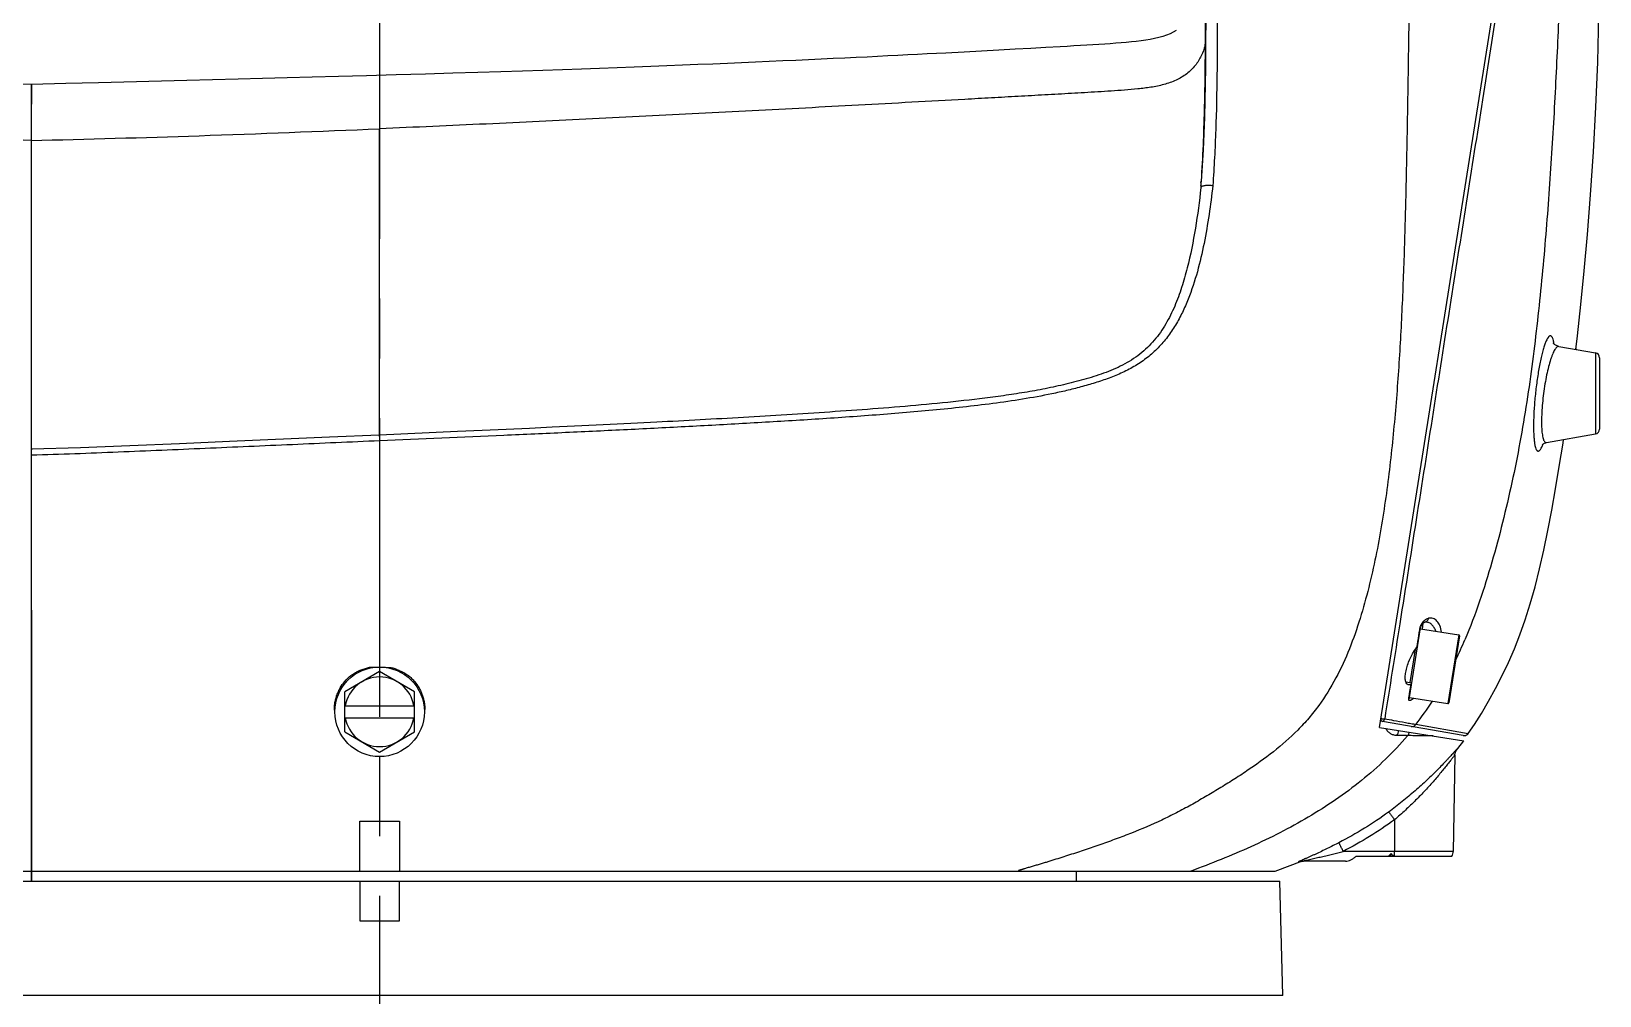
# Model space of a CAD drawing. Header units: millimetres. Extents: x 4086 to 8300, y 123 to 1549.
# Drawn here: x 6734.46 to 6773.86, y 695.88 to 720.1 of the extents above; entities that cross this region are included whole.
import ezdxf

# ---------------------------------------------------------------- set-up
doc = ezdxf.new("R2010")
doc.units = ezdxf.units.MM
doc.linetypes.add('CENTER', pattern=[0.6, 0.375, -0.075, 0.075, -0.075])
doc.layers.add('中心线', color=7, linetype='Continuous')
doc.layers.add('外形图', color=7, linetype='Continuous')

msp = doc.modelspace()

# ---------------------------------------------------------------- linework, layer by layer
at = {"layer": '中心线', "linetype": 'CENTER', "ltscale": 20}
msp.add_line((6743.2055, 854.3892), (6743.2055, 639.919), dxfattribs=at)
at = {"layer": '外形图'}
for p, q in [((6768.3305, 702.6203), (6771.6962, 723.8703)), ((6757.8885, 719.5827), (6757.4319, 719.5585)), ((6758.3313, 719.6064), (6757.8885, 719.5827)), ((6758.7606, 719.6297), (6758.3313, 719.6064)), ((6759.1746, 719.6525), (6758.7606, 719.6297)), ((6759.5709, 719.6744), (6759.1746, 719.6525)), ((6759.9483, 719.6956), (6759.5709, 719.6744)), ((6760.3075, 719.7161), (6759.9483, 719.6956)), ((6734.4555, 718.7676), (6734.4555, 718.2732)), ((6734.4555, 709.6072), (6734.4555, 718.7668)), ((6739.6508, 718.901), (6738.3659, 718.868)), ((6743.2055, 709.9629), (6743.2055, 717.6567)), ((6763.8451, 716.3433), (6763.8421, 716.2988)), ((6772.831, 712.1894), (6773.7523, 712.0269)), ((6773.7523, 712.0269), (6773.7523, 709.9905)), ((6773.8556, 711.9038), (6773.8556, 710.1136)), ((6743.2055, 709.8179), (6743.2055, 704.1378)), ((6772.5225, 709.7736), (6772.5227, 709.7737)), ((6772.5227, 709.7737), (6773.7523, 709.9905)), ((6734.4555, 709.6072), (6734.4555, 709.5928)), ((6734.4555, 698.7628), (6734.4555, 709.6062)), ((6734.4555, 705.5641), (6734.4555, 698.7628)), ((6769.0823, 703.3713), (6769.3597, 705.1226)), ((6769.356, 705.0997), (6770.319, 704.9472)), ((6769.3597, 705.1226), (6769.3603, 705.1261)), ((6769.3603, 705.1261), (6769.3613, 705.1304)), ((6769.4046, 705.092), (6769.4284, 705.2423)), ((6770.319, 704.9472), (6770.0453, 703.2187)), ((6769.2221, 704.5738), (6769.0916, 703.7495)), ((6770.3398, 704.9186), (6770.0739, 703.2395)), ((6743.2055, 704.0232), (6742.3305, 703.518)), ((6744.0805, 703.518), (6743.2055, 704.0232)), ((6768.9879, 703.7659), (6769.0916, 703.7495)), ((6742.3305, 702.5076), (6742.3305, 703.518)), ((6744.0805, 702.5076), (6744.0805, 703.518)), ((6769.0823, 703.3713), (6770.0453, 703.2187)), ((6742.3305, 703.1628), (6744.0805, 703.1628)), ((6742.3305, 702.8628), (6744.0805, 702.8628)), ((6768.3305, 702.6203), (6770.4467, 702.2851)), ((6770.4323, 702.4159), (6768.4045, 702.7734)), ((6769.2413, 702.6982), (6770.5562, 702.467)), ((6742.3305, 702.5076), (6743.2055, 702.0024)), ((6743.2055, 702.0024), (6744.0805, 702.5076)), ((6743.2055, 701.8878), (6743.2055, 700.2628)), ((6770.2214, 701.9221), (6770.1793, 699.5084)), ((6770.2214, 701.9221), (6770.2214, 701.9223)), ((6742.7055, 700.2628), (6743.7055, 700.2628)), ((6742.7055, 699.0128), (6742.7055, 700.2628)), ((6743.7055, 700.2628), (6743.7055, 699.0128)), ((6768.7054, 700.3018), (6768.7053, 699.5084)), ((6770.1793, 699.5084), (6767.4189, 699.5084)), ((6768.633, 699.4366), (6768.5843, 699.3878)), ((6766.2942, 699.2445), (6766.3291, 699.2448)), ((6767.4759, 699.2628), (6766.3882, 699.2628)), ((6767.7365, 699.3878), (6770.1458, 699.3878)), ((6720.5841, 698.7628), (6765.827, 698.7628)), ((6720.7052, 699.0128), (6734.4555, 699.0128)), ((6734.4555, 699.0128), (6765.7059, 699.0128)), ((6742.7055, 698.7628), (6742.7055, 697.7628)), ((6743.7055, 697.7628), (6743.7055, 698.7628)), ((6760.7055, 699.0128), (6760.7055, 698.7628)), ((6765.9024, 695.8845), (6765.827, 698.7628)), ((6742.7055, 697.7628), (6743.7055, 697.7628)), ((6765.9024, 695.8845), (6720.5087, 695.8845))]:
    msp.add_line(p, q, dxfattribs=at)
for points in [[(6773.2583, 712.114), (6773.2996, 712.4592), (6773.3859, 713.2454), (6773.47, 714.0876), (6773.5519, 714.9997), (6773.6311, 715.9992), (6773.704, 717.0765), (6773.7655, 718.2002), (6773.8114, 719.3286), (6773.843, 720.5309), (6773.859, 721.8927), (6773.858, 723.4282), (6773.8563, 723.6947)], [(6734.4555, 718.7668), (6733.6684, 718.7889), (6732.345, 718.8335), (6731.1589, 718.8822), (6730.1818, 718.9298), (6729.308, 718.9794), (6728.4606, 719.0354), (6727.7374, 719.0911), (6727.1541, 719.1429), (6726.7251, 719.186), (6726.4203, 719.2202), (6726.1626, 719.2519), (6725.8226, 719.2978), (6725.4063, 719.3593), (6724.9564, 719.4309), (6724.3968, 719.5243), (6723.7419, 719.662), (6723.1138, 719.9719)], [(6763.2231, 720.1212), (6763.1468, 720.0807), (6763.065, 720.0429), (6762.9772, 720.0079), (6762.8835, 719.976), (6762.7839, 719.9473), (6762.679, 719.9218), (6762.5694, 719.8996), (6762.4557, 719.8803), (6762.3382, 719.8637), (6762.2172, 719.8492), (6762.0929, 719.8364), (6761.9655, 719.8246), (6761.8351, 719.8136), (6761.7016, 719.8032), (6761.5645, 719.7932), (6761.4234, 719.7836), (6761.2779, 719.7742), (6761.1278, 719.7649), (6760.9728, 719.7554), (6760.8132, 719.7458), (6760.649, 719.736), (6760.4804, 719.7261), (6760.3075, 719.7161)], [(6757.4319, 719.5585), (6756.961, 719.5339), (6756.7201, 719.5215), (6756.4754, 719.509), (6756.2269, 719.4964), (6755.9744, 719.4837), (6755.7166, 719.4709), (6755.4518, 719.4579), (6755.1782, 719.4446), (6754.8942, 719.4309), (6754.5998, 719.4169), (6754.296, 719.4026), (6753.9833, 719.388), (6753.6625, 719.3733), (6753.3338, 719.3585), (6752.9973, 719.3435), (6752.6531, 719.3284), (6752.3014, 719.3132), (6751.9421, 719.2979), (6751.5754, 719.2826), (6751.2007, 719.2673), (6750.817, 719.2518), (6750.4237, 719.2363), (6750.0196, 719.2207), (6749.6038, 719.2049), (6749.1752, 719.189), (6748.7327, 719.1729), (6748.275, 719.1566), (6747.8003, 719.1401), (6747.3074, 719.1233), (6746.7941, 719.1063), (6746.2538, 719.0887), (6745.6765, 719.0704), (6745.049, 719.0511), (6744.3558, 719.0302), (6743.6176, 719.0087), (6742.8764, 718.9876), (6742.172, 718.968), (6741.5116, 718.9501), (6740.8812, 718.9332), (6740.2654, 718.917), (6739.6508, 718.901)], [(6738.3659, 718.868), (6736.1448, 718.8113), (6735.3192, 718.79), (6734.4555, 718.7676)], [(6772.831, 712.1893), (6772.812, 712.1936), (6772.7905, 712.2006), (6772.7711, 712.2093), (6772.754, 712.2191), (6772.7394, 712.2294), (6772.7273, 712.2395), (6772.7174, 712.2492), (6772.7096, 712.2581), (6772.7036, 712.2659), (6772.6992, 712.2724), (6772.6963, 712.2774), (6772.6947, 712.2805), (6772.6943, 712.2814)], [(6773.289, 712.1086), (6773.271, 712.1125), (6773.2586, 712.1164)], [(6750.1677, 710.286), (6749.6877, 710.2614), (6749.1722, 710.2355), (6748.6437, 710.2096), (6748.1015, 710.1836), (6747.5449, 710.1574), (6746.9731, 710.131), (6746.3853, 710.1043), (6745.7809, 710.0772), (6745.159, 710.0495), (6743.1998, 709.9628)], [(6739.4299, 709.7992), (6738.1773, 709.7453), (6736.9292, 709.6935), (6735.686, 709.6465), (6734.4555, 709.6072)], [(6743.1947, 709.9626), (6741.947, 709.908), (6739.4299, 709.7992)], [(6770.5562, 702.467), (6770.7108, 702.6937), (6770.8881, 702.9719), (6771.0683, 703.2764), (6771.245, 703.5973), (6771.4129, 703.925), (6771.569, 704.254), (6771.716, 704.5917), (6771.8563, 704.9469), (6771.99, 705.3244), (6772.1171, 705.7266), (6772.2373, 706.1536), (6772.3508, 706.6036), (6772.4578, 707.0748), (6772.5594, 707.5659), (6772.6571, 708.0781), (6772.7523, 708.6132), (6772.846, 709.1732), (6772.9388, 709.7607), (6772.952, 709.8494)], [(6772.4157, 709.7166), (6772.4153, 709.716), (6772.416, 709.7169), (6772.4182, 709.7196), (6772.4222, 709.7239), (6772.4281, 709.7294), (6772.4358, 709.7359), (6772.4454, 709.7429), (6772.457, 709.7501), (6772.4707, 709.7573), (6772.4868, 709.764), (6772.5054, 709.7699), (6772.5228, 709.7737)], [(6769.3613, 705.1304), (6769.3619, 705.1327), (6769.3626, 705.1351), (6769.3633, 705.1374), (6769.3641, 705.1398), (6769.3649, 705.1422), (6769.3657, 705.1446), (6769.3666, 705.147), (6769.3676, 705.1494), (6769.3685, 705.1519), (6769.3695, 705.1543), (6769.3706, 705.1568), (6769.3717, 705.1593), (6769.3728, 705.1618), (6769.374, 705.1643), (6769.3752, 705.1669), (6769.3765, 705.1695), (6769.3778, 705.1721), (6769.3791, 705.1747), (6769.3805, 705.1773), (6769.3819, 705.1799), (6769.3834, 705.1826), (6769.3849, 705.1852), (6769.3864, 705.1878), (6769.388, 705.1904), (6769.3896, 705.1931), (6769.3912, 705.1957), (6769.3929, 705.1983), (6769.3946, 705.2009), (6769.3963, 705.2035), (6769.3981, 705.206), (6769.3999, 705.2086), (6769.4017, 705.2111), (6769.4036, 705.2136), (6769.4054, 705.2161), (6769.4073, 705.2186), (6769.4093, 705.221), (6769.4112, 705.2234), (6769.4132, 705.2258), (6769.4151, 705.2281), (6769.4171, 705.2304), (6769.4191, 705.2326), (6769.4211, 705.2348), (6769.4231, 705.237), (6769.4252, 705.2391), (6769.4272, 705.2411), (6769.4292, 705.2431), (6769.4312, 705.245), (6769.4333, 705.2469), (6769.4353, 705.2487), (6769.4374, 705.2505), (6769.4394, 705.2522), (6769.4414, 705.2538), (6769.4434, 705.2554), (6769.4453, 705.2568), (6769.4472, 705.2582), (6769.4491, 705.2595), (6769.4509, 705.2607), (6769.4526, 705.2618), (6769.4543, 705.2628), (6769.4559, 705.2637), (6769.4574, 705.2646), (6769.4588, 705.2653), (6769.4602, 705.2659), (6769.4614, 705.2665), (6769.4624, 705.2669), (6769.4634, 705.2673), (6769.4642, 705.2675), (6769.4649, 705.2678), (6769.4654, 705.2679), (6769.4657, 705.268), (6769.4659, 705.268)], [(6769.4659, 705.268), (6769.4795, 705.2692), (6769.4943, 705.2692), (6769.5045, 705.2682)], [(6770.2453, 702.0236), (6770.2988, 702.0899), (6770.4467, 702.2851)], [(6770.4323, 702.4159), (6770.4445, 702.4143), (6770.4569, 702.414), (6770.4692, 702.4149), (6770.4813, 702.417), (6770.4932, 702.4203), (6770.5047, 702.4247), (6770.5157, 702.4303), (6770.5262, 702.4369), (6770.5359, 702.4445), (6770.5448, 702.453), (6770.5528, 702.4624), (6770.5562, 702.467)], [(6770.2213, 701.9221), (6770.2217, 701.933), (6770.2231, 701.9476), (6770.2251, 701.9612), (6770.2276, 701.9735), (6770.2305, 701.9846), (6770.2335, 701.9945), (6770.2366, 702.0032), (6770.2396, 702.0108), (6770.2424, 702.0174), (6770.245, 702.023)], [(6770.245, 702.023), (6770.2474, 702.0277), (6770.2494, 702.0316), (6770.2511, 702.0347), (6770.2525, 702.037), (6770.2534, 702.0386), (6770.254, 702.0395), (6770.2542, 702.0398)], [(6765.7059, 699.0128), (6766.0826, 699.1489), (6766.3291, 699.2448)], [(6766.3291, 699.2448), (6766.343, 699.25), (6766.3624, 699.2555), (6766.3821, 699.2596)], [(6766.3821, 699.2596), (6766.402, 699.262), (6766.4221, 699.2628)]]:
    msp.add_lwpolyline(points, dxfattribs=at)
msp.add_circle((6743.2055, 703.0128), 1.125, dxfattribs=at)
for centre, radius, start, end in [((6746.0612, 717.6062), 17.8347, 355.54731, 355.93741), ((6763.6764, 716.3555), 0.1751, 341.10867, 355.82114), ((6773.7306, 711.9038), 0.125, 0, 80), ((6773.7306, 710.1136), 0.125, 280, 0), ((6770.3151, 704.9225), 0.025, 351, 81), ((6760.1493, 709.1981), 11.2132, 334.22119, 337.03209), ((6742.0563, 703.3935), 0.468, 49.96841, 54.45649), ((6743.2055, 703.0128), 0.875, 9.87089, 170.12911), ((6744.3548, 703.3935), 0.468, 125.54359, 130.03164), ((6769.0837, 703.7001), 0.05, 351, 81), ((6769.0148, 703.3873), 0.0691, 343.55766, 346.61541), ((6762.689, 707.848), 8.3338, 321.83019, 326.75672), ((6770.0492, 703.2434), 0.025, 261, 351), ((6743.2055, 703.0128), 0.875, 189.87089, 350.12911), ((6768.4132, 702.8226), 0.05, 171, 260), ((6769.515, 702.5646), 0.9071, 324.24851, 324.65621), ((6769.9293, 699.5128), 0.25, 330, 359)]:
    msp.add_arc(centre, radius, start, end, dxfattribs=at)
msp.add_ellipse((6768.696, 699.5128), major_axis=(0.251, 0.2499), ratio=0.0293905, start_param=1.852991, end_param=2.1239096, dxfattribs=at)
for points, knots in [([(6769.2292, 744.1549), (6769.2288, 743.6765), (6769.2256, 742.953), (6769.2242, 741.982), (6769.2248, 741.2401), (6769.2255, 740.4927), (6769.2238, 739.4898), (6769.2173, 738.2299), (6769.2123, 736.7113), (6769.2076, 735.1847), (6769.1997, 733.6513), (6769.1891, 732.1123), (6769.1773, 730.568), (6769.1611, 728.4989), (6769.1388, 725.9), (6769.1001, 722.7667), (6769.0625, 720.1437), (6769.029, 718.0365), (6768.9989, 716.4505), (6768.9593, 714.8614), (6768.9021, 713.2701), (6768.8171, 711.6775), (6768.7125, 710.3511), (6768.6019, 709.2913), (6768.5032, 708.4971), (6768.3847, 707.7047), (6768.24, 706.9153), (6768.0623, 706.1313), (6767.8478, 705.3548), (6767.584, 704.5911), (6767.2478, 703.8531), (6766.8902, 703.2762), (6766.5534, 702.85), (6766.1838, 702.4488), (6765.669, 701.9971), (6765.1111, 701.6002), (6764.6513, 701.302), (6764.3018, 701.0852), (6763.9486, 700.874), (6763.5911, 700.6694), (6763.2279, 700.4742), (6762.7345, 700.231), (6762.2278, 700.0152), (6761.7135, 699.8191), (6761.3896, 699.7026), (6761.1294, 699.6123), (6760.9337, 699.546), (6760.7376, 699.481), (6760.5411, 699.4171), (6760.3442, 699.3542), (6760.1799, 699.3027), (6760.0483, 699.262), (6759.9494, 699.2318), (6759.8506, 699.2017), (6759.7516, 699.1719), (6759.6526, 699.1423), (6759.57, 699.1178), (6759.5039, 699.0983), (6759.4543, 699.0837), (6759.413, 699.0715), (6759.3799, 699.0618), (6759.3551, 699.0544), (6759.3345, 699.0482), (6759.318, 699.0432), (6759.3056, 699.0394), (6759.2933, 699.0356), (6759.2831, 699.0322), (6759.275, 699.0295), (6759.2691, 699.0273), (6759.2634, 699.0251), (6759.2595, 699.0231), (6759.2556, 699.0207), (6759.2574, 699.0182), (6759.2599, 699.0177), (6759.2643, 699.0167), (6759.2705, 699.0161), (6759.2783, 699.0155), (6759.2866, 699.0151), (6759.2978, 699.0147), (6759.3121, 699.0143), (6759.3295, 699.014), (6759.3528, 699.0136), (6759.3939, 699.0132), (6759.4291, 699.0129), (6759.4526, 699.0128)], [0, 0, 0, 0, 0.0285545, 0.0431776, 0.0579551, 0.0728346, 0.0877791, 0.1178126, 0.1480309, 0.1784116, 0.2089242, 0.2395467, 0.2702694, 0.3010917, 0.36304, 0.4253849, 0.4881098, 0.5195999, 0.5511619, 0.5827869, 0.6144674, 0.6461951, 0.677963, 0.6938653, 0.709784, 0.7257222, 0.7416818, 0.7576673, 0.7736867, 0.7897412, 0.8058375, 0.8219938, 0.8301024, 0.8382277, 0.8545202, 0.8708666, 0.8790472, 0.8872283, 0.8954137, 0.903607, 0.9118087, 0.9200158, 0.9364355, 0.9446501, 0.9528675, 0.9569771, 0.9610871, 0.9651975, 0.9693083, 0.9734194, 0.9775308, 0.9795866, 0.9816425, 0.9836984, 0.9857545, 0.9878107, 0.9898671, 0.9908955, 0.9919239, 0.9929526, 0.993467, 0.9939815, 0.9944962, 0.9947535, 0.9950108, 0.995268, 0.9955245, 0.995652, 0.995778, 0.9958999, 0.9960076, 0.9960711, 0.9961068, 0.9961603, 0.9962255, 0.9963727, 0.9965313, 0.9966957, 0.9968634, 0.9972047, 0.9975503, 0.9978983, 0.9985975, 1, 1, 1, 1]), ([(6771.7542, 723.6767), (6771.4831, 721.9648), (6770.938, 718.5227), (6770.2541, 714.2004), (6769.6994, 710.6899), (6769.272, 707.9807), (6768.8589, 705.3566), (6768.5865, 703.6328), (6768.4583, 702.8383)], [0, 0, 0, 0, 0.2464632, 0.495559, 0.6222657, 0.7518343, 0.8855626, 1, 1, 1, 1]), ([(6764.2438, 721.8416), (6764.2441, 721.725), (6764.246, 721.4916), (6764.2501, 721.0247), (6764.2525, 720.4406), (6764.2518, 719.7392), (6764.2439, 718.8031), (6764.2243, 717.8667), (6764.1851, 716.9308), (6764.1562, 716.4633), (6764.1383, 716.2299)], [0, 0, 0, 0, 0.0623211, 0.1246892, 0.2495175, 0.3744589, 0.4994932, 0.7497446, 0.8748992, 1, 1, 1, 1]), ([(6763.9435, 721.1688), (6763.9438, 721.168), (6763.9436, 721.166), (6763.9439, 721.1624), (6763.9439, 721.1559), (6763.9442, 721.1467), (6763.9443, 721.1356), (6763.9445, 721.1208), (6763.9447, 721.1023), (6763.945, 721.0801), (6763.9452, 721.058), (6763.9456, 721.0284), (6763.9461, 720.9914), (6763.9464, 720.9471), (6763.9468, 720.8879), (6763.9471, 720.814), (6763.9475, 720.7253), (6763.9477, 720.6366), (6763.9479, 720.5479), (6763.948, 720.4296), (6763.9479, 720.2818), (6763.9477, 720.1044), (6763.9471, 719.9269), (6763.9465, 719.8087), (6763.9462, 719.7495)], [0, 0, 0, 0, 0.0019488, 0.0038998, 0.0078065, 0.0156191, 0.0234317, 0.0312442, 0.0468693, 0.0624944, 0.0781195, 0.0937446, 0.1249948, 0.1562449, 0.1874951, 0.2499955, 0.3124959, 0.3749962, 0.4374966, 0.499997, 0.6249977, 0.7499985, 0.8749992, 1, 1, 1, 1]), ([(6772.8517, 720.9896), (6772.8243, 720.3103), (6772.7641, 718.9508), (6772.6501, 716.911), (6772.5022, 714.8698), (6772.3394, 713.1697), (6772.176, 711.8114), (6772.0323, 710.794), (6771.8616, 709.7797), (6771.6593, 708.7703), (6771.425, 707.7669), (6771.158, 706.7706), (6770.8509, 705.7847), (6770.6082, 705.1396), (6770.4735, 704.8225)], [0, 0, 0, 0, 0.1242311, 0.2486596, 0.3733052, 0.498181, 0.5607045, 0.6232837, 0.685921, 0.7486164, 0.8113676, 0.8741773, 0.937053, 1, 1, 1, 1]), ([(6734.4555, 717.3641), (6733.3352, 717.388), (6731.3318, 717.4708), (6728.6152, 717.7053), (6726.4897, 717.976), (6724.9814, 718.2472), (6723.9976, 718.3978), (6723.3398, 718.5449), (6722.7691, 718.9329), (6722.5626, 719.3881), (6722.488, 719.6447)], [0, 0, 0, 0, 0.2668297, 0.4772544, 0.649094, 0.7768781, 0.8419257, 0.8864005, 0.9363825, 1, 1, 1, 1]), ([(6763.9462, 719.7495), (6763.9208, 719.6603), (6763.8559, 719.4826), (6763.7048, 719.235), (6763.4888, 719.0226), (6763.2162, 718.8639), (6762.9089, 718.7587), (6762.5848, 718.6937), (6762.254, 718.6539), (6761.9211, 718.6261), (6761.5875, 718.6025), (6761.1423, 718.5751), (6760.5856, 718.543), (6759.9174, 718.5054), (6759.2492, 718.4683), (6758.5809, 718.4313), (6757.6899, 718.382), (6756.5762, 718.3208), (6755.2396, 718.2482), (6753.9029, 718.1765), (6752.5661, 718.1059), (6751.2293, 718.0365), (6749.8923, 717.9686), (6748.1095, 717.88), (6745.8807, 717.7737), (6744.0973, 717.6945), (6743.2055, 717.6567)], [0, 0, 0, 0, 0.0131042, 0.0265695, 0.0406367, 0.0554124, 0.070725, 0.0863149, 0.1020143, 0.1177489, 0.1334938, 0.1492435, 0.180747, 0.2122523, 0.2437583, 0.2752644, 0.3067707, 0.3697838, 0.432798, 0.4958133, 0.5588301, 0.6218484, 0.6848684, 0.7478903, 0.8739404, 1, 1, 1, 1]), ([(6763.9462, 719.7497), (6763.9448, 719.4882), (6763.9403, 718.9456), (6763.9245, 718.1102), (6763.8961, 717.236), (6763.8654, 716.6433), (6763.8451, 716.3433)], [0, 0, 0, 0, 0.2301848, 0.4776542, 0.7353991, 1, 1, 1, 1]), ([(6763.9462, 719.7497), (6763.9483, 719.7564), (6763.9554, 719.783), (6763.9588, 719.8106), (6763.9591, 719.8312)], [0, 0, 0, 0, 0.2522341, 1, 1, 1, 1]), ([(6734.4555, 717.3641), (6735.8599, 717.3941), (6738.7771, 717.4788), (6741.6932, 717.5925), (6743.2055, 717.6567)], [0, 0, 0, 0, 0.4813293, 1, 1, 1, 1]), ([(6764.1383, 716.2299), (6764.1112, 715.9865), (6764.0496, 715.5009), (6763.9268, 714.7778), (6763.7618, 714.0654), (6763.5737, 713.4867), (6763.3795, 713.0428), (6763.208, 712.7236), (6763.006, 712.4232), (6762.7702, 712.1482), (6762.5, 711.9056), (6762.1993, 711.6992), (6761.8749, 711.5286), (6761.5338, 711.389), (6761.1825, 711.2721), (6760.825, 711.1698), (6760.4634, 711.0784), (6759.9757, 710.97), (6759.3586, 710.8589), (6758.6115, 710.752), (6757.8592, 710.6623), (6757.1032, 710.5852), (6756.3441, 710.5178), (6755.3276, 710.4379), (6754.052, 710.3516), (6752.5164, 710.2594), (6750.9752, 710.1748), (6749.429, 710.0964), (6747.8783, 710.0233), (6745.8034, 709.9304), (6744.2453, 709.8632), (6743.2055, 709.8179)], [0, 0, 0, 0, 0.0302809, 0.0605006, 0.0906272, 0.1206208, 0.1355662, 0.1504746, 0.1653555, 0.1802319, 0.1951402, 0.2101193, 0.2251948, 0.2403705, 0.2556301, 0.2709516, 0.2863225, 0.3017398, 0.3327031, 0.3638114, 0.3950338, 0.4263528, 0.4577579, 0.4892404, 0.5524079, 0.6158107, 0.6794219, 0.7432242, 0.8072024, 0.8713393, 1, 1, 1, 1]), ([(6763.8398, 716.1755), (6763.8019, 715.8353), (6763.7121, 715.159), (6763.5479, 714.3231), (6763.3635, 713.6722), (6763.1901, 713.1989), (6762.9684, 712.7476), (6762.7293, 712.4024), (6762.4997, 712.1577), (6762.2433, 711.9356), (6761.8781, 711.7072), (6761.3983, 711.5072), (6760.897, 711.3529), (6760.3855, 711.2221), (6759.8666, 711.1116), (6759.3421, 711.0197), (6758.6365, 710.9152), (6757.748, 710.8089), (6756.6761, 710.7049), (6755.599, 710.6176), (6754.156, 710.5153), (6752.3453, 710.4038), (6750.8946, 710.3239), (6750.1677, 710.286)], [0, 0, 0, 0, 0.0607183, 0.1209617, 0.1508733, 0.1806229, 0.2102384, 0.2398222, 0.2546918, 0.2696504, 0.2998782, 0.3305766, 0.3616116, 0.3928323, 0.4241882, 0.4556708, 0.4872596, 0.5506796, 0.6143581, 0.6782501, 0.7423217, 0.8709079, 1, 1, 1, 1]), ([(6763.8421, 716.2988), (6763.8411, 716.2854), (6763.8399, 716.2656), (6763.8383, 716.2398), (6763.8376, 716.2212), (6763.8367, 716.2062), (6763.8364, 716.1948), (6763.8364, 716.1876), (6763.8366, 716.1819), (6763.8373, 716.1782), (6763.838, 716.1756), (6763.8394, 716.1753), (6763.8398, 716.1755)], [0, 0, 0, 0, 0.3219326, 0.4759778, 0.6217038, 0.7695773, 0.8374263, 0.8959392, 0.9419162, 0.9728753, 0.9900616, 1, 1, 1, 1]), ([(6763.8406, 716.1832), (6763.8464, 716.1971), (6763.8709, 716.2131), (6763.9073, 716.2257), (6763.9617, 716.2368), (6764.0398, 716.2406), (6764.1048, 716.2352), (6764.1383, 716.2299)], [0, 0, 0, 0, 0.1453053, 0.2504668, 0.3762932, 0.6745464, 1, 1, 1, 1]), ([(6763.842, 716.2215), (6763.8417, 716.2167), (6763.8418, 716.2039), (6763.8411, 716.1911), (6763.8406, 716.1832)], [0, 0, 0, 0, 0.3818269, 1, 1, 1, 1]), ([(6772.7137, 712.2536), (6772.7093, 712.2824), (6772.7, 712.3328), (6772.6827, 712.3903), (6772.6658, 712.4237), (6772.6534, 712.4407), (6772.6397, 712.4518), (6772.6188, 712.4581), (6772.596, 712.4479), (6772.577, 712.4297), (6772.5533, 712.3994), (6772.5242, 712.346), (6772.4902, 712.265), (6772.4558, 712.1631), (6772.4213, 712.0419), (6772.3876, 711.9033), (6772.355, 711.7494), (6772.3243, 711.5828), (6772.2858, 711.3435), (6772.2622, 711.1593), (6772.2486, 711.0344)], [0, 0, 0, 0, 0.0506207, 0.0888831, 0.1035323, 0.1154463, 0.125152, 0.1336212, 0.1520342, 0.1644191, 0.1795308, 0.2185149, 0.2694363, 0.3318919, 0.4050829, 0.4879973, 0.5794006, 0.6779052, 0.7819715, 1, 1, 1, 1]), ([(6772.831, 712.1894), (6772.8236, 712.1907), (6772.8061, 712.1885), (6772.7816, 712.1727), (6772.7568, 712.1463), (6772.7314, 712.1091), (6772.7054, 712.0613), (6772.679, 712.0033), (6772.6525, 711.9354), (6772.6157, 711.8279), (6772.572, 711.6736), (6772.525, 711.4689), (6772.4832, 711.2443), (6772.4601, 711.0885), (6772.4497, 711.0087)], [0, 0, 0, 0, 0.0177869, 0.0394434, 0.0673791, 0.1025449, 0.1451968, 0.1952618, 0.2524801, 0.3164661, 0.4627342, 0.6293762, 0.8106589, 1, 1, 1, 1]), ([(6772.2486, 711.0344), (6772.2351, 710.9095), (6772.2186, 710.7241), (6772.2046, 710.4811), (6772.1988, 710.3102), (6772.1975, 710.1513), (6772.2007, 710.0071), (6772.2085, 709.8802), (6772.2204, 709.7727), (6772.2364, 709.6863), (6772.2536, 709.6284), (6772.2704, 709.5943), (6772.2827, 709.5769), (6772.2962, 709.5652), (6772.3112, 709.5599), (6772.327, 709.5617), (6772.3425, 709.5701), (6772.3582, 709.5842), (6772.3815, 709.6134), (6772.4102, 709.6652), (6772.4298, 709.7118), (6772.4401, 709.7386)], [0, 0, 0, 0, 0.2174586, 0.3219503, 0.4211404, 0.5133548, 0.5969663, 0.6706476, 0.7333135, 0.7840433, 0.8225821, 0.8374118, 0.849505, 0.8593364, 0.8678054, 0.876243, 0.8859823, 0.8979203, 0.9125195, 0.950349, 1, 1, 1, 1]), ([(6772.4497, 711.0087), (6772.4392, 710.9275), (6772.4214, 710.7676), (6772.404, 710.5348), (6772.3972, 710.32), (6772.4005, 710.1566), (6772.4093, 710.042), (6772.4182, 709.9701), (6772.4296, 709.9086), (6772.4433, 709.8582), (6772.4592, 709.8191), (6772.4772, 709.7911), (6772.4987, 709.7741), (6772.5153, 709.7724), (6772.5225, 709.7736)], [0, 0, 0, 0, 0.1918045, 0.3766274, 0.546738, 0.6950738, 0.7592163, 0.8158885, 0.8646817, 0.9053857, 0.9380713, 0.9633155, 0.9827652, 1, 1, 1, 1]), ([(6743.2055, 709.8186), (6742.4746, 709.7859), (6741.0136, 709.7221), (6738.8246, 709.6259), (6736.6409, 709.5299), (6735.1866, 709.4769), (6734.4606, 709.4549)], [0, 0, 0, 0, 0.2507974, 0.5012172, 0.7510355, 1, 1, 1, 1]), ([(6743.1998, 709.9628), (6743.1988, 709.9628), (6743.1964, 709.9628), (6743.1966, 709.9597), (6743.1964, 709.9567), (6743.1967, 709.95), (6743.1974, 709.9389), (6743.1987, 709.9221), (6743.2005, 709.9011), (6743.2022, 709.8811), (6743.2036, 709.8633), (6743.2049, 709.8488), (6743.2062, 709.8336), (6743.2059, 709.8232), (6743.2056, 709.8179)], [0, 0, 0, 0, 0.0210144, 0.0338163, 0.0549404, 0.08442, 0.1679229, 0.2827538, 0.4265963, 0.5965162, 0.6901744, 0.7890514, 0.8925237, 1, 1, 1, 1]), ([(6769.3701, 705.1898), (6769.3826, 705.2163), (6769.4105, 705.2625), (6769.4699, 705.3285), (6769.5252, 705.3614), (6769.5607, 705.3657)], [0, 0, 0, 0, 0.3283211, 0.598372, 1, 1, 1, 1]), ([(6769.4659, 705.268), (6769.4774, 705.2695), (6769.5003, 705.2767), (6769.5393, 705.3058), (6769.5562, 705.3414), (6769.5603, 705.3656)], [0, 0, 0, 0, 0.2415365, 0.4882104, 1, 1, 1, 1]), ([(6769.8833, 705.0166), (6769.8761, 705.072), (6769.8537, 705.1714), (6769.7911, 705.2778), (6769.7268, 705.3317), (6769.6577, 705.3656), (6769.5985, 705.3703), (6769.5607, 705.3657)], [0, 0, 0, 0, 0.3160427, 0.5687996, 0.6795207, 0.7852854, 1, 1, 1, 1]), ([(6769.2703, 704.6358), (6769.2768, 704.6765), (6769.2898, 704.7582), (6769.3093, 704.8815), (6769.328, 705.0062), (6769.3436, 705.0893), (6769.3501, 705.1314)], [0, 0, 0, 0, 0.2460676, 0.4947155, 0.7457289, 1, 1, 1, 1]), ([(6769.3456, 705.114), (6769.3491, 705.1148), (6769.3545, 705.1162), (6769.3593, 705.1205), (6769.3597, 705.1226)], [0, 0, 0, 0, 0.6289252, 1, 1, 1, 1]), ([(6769.3501, 705.1314), (6769.3518, 705.1418), (6769.3578, 705.1617), (6769.3658, 705.1807), (6769.3701, 705.1898)], [0, 0, 0, 0, 0.5112995, 1, 1, 1, 1]), ([(6769.7402, 705.0389), (6769.7302, 705.0709), (6769.7056, 705.1294), (6769.6504, 705.2014), (6769.5821, 705.2493), (6769.5304, 705.2645), (6769.5045, 705.2682)], [0, 0, 0, 0, 0.2898254, 0.542938, 0.7739692, 1, 1, 1, 1]), ([(6769.0602, 704.2607), (6769.0873, 704.3328), (6769.1471, 704.464), (6769.2267, 704.585), (6769.2702, 704.6357)], [0, 0, 0, 0, 0.5356883, 1, 1, 1, 1]), ([(6769.2702, 704.6357), (6769.2726, 704.6385), (6769.2807, 704.6493), (6769.2867, 704.6621), (6769.2883, 704.6719)], [0, 0, 0, 0, 0.2707213, 1, 1, 1, 1]), ([(6768.9878, 703.7656), (6768.9785, 703.7947), (6768.9713, 703.866), (6768.982, 703.9834), (6769.0117, 704.119), (6769.0422, 704.2128), (6769.0602, 704.2607)], [0, 0, 0, 0, 0.1805381, 0.4171521, 0.6972571, 1, 1, 1, 1]), ([(6742.0741, 703.057), (6742.0742, 703.073), (6742.0687, 703.0967), (6742.0679, 703.1287), (6742.0706, 703.1527), (6742.0741, 703.1766), (6742.078, 703.2085), (6742.0836, 703.2483), (6742.0934, 703.2956), (6742.1086, 703.3583), (6742.1329, 703.4356), (6742.1699, 703.5259), (6742.23, 703.6422), (6742.2863, 703.7237), (6742.3283, 703.7743)], [0, 0, 0, 0, 0.0616179, 0.0923208, 0.1232725, 0.1543592, 0.1853189, 0.2471371, 0.3091678, 0.371277, 0.4958213, 0.620923, 0.7466582, 1, 1, 1, 1]), ([(6742.3283, 703.7743), (6742.374, 703.8292), (6742.4534, 703.9036), (6742.5726, 703.9844), (6742.6685, 704.0366), (6742.7529, 704.0715), (6742.8218, 704.0959), (6742.8741, 704.1131), (6742.9274, 704.1273), (6742.9999, 704.1389), (6743.0557, 704.1376), (6743.092, 704.1323)], [0, 0, 0, 0, 0.2459216, 0.3703941, 0.495527, 0.6210582, 0.6841075, 0.7473052, 0.810442, 0.8736446, 1, 1, 1, 1]), ([(6743.3184, 704.1324), (6743.3367, 704.1305), (6743.3735, 704.1292), (6743.4285, 704.1293), (6743.4835, 704.1263), (6743.5374, 704.1151), (6743.5898, 704.0982), (6743.6581, 704.0713), (6743.7423, 704.0359), (6743.8387, 703.9847), (6743.9283, 703.9234), (6744.0108, 703.8539), (6744.06, 703.8017), (6744.0827, 703.7743)], [0, 0, 0, 0, 0.063247, 0.1265759, 0.1894516, 0.2521874, 0.3153979, 0.3788619, 0.5046398, 0.6294381, 0.7538994, 0.8774218, 1, 1, 1, 1]), ([(6744.0827, 703.7743), (6744.1248, 703.7237), (6744.1812, 703.6422), (6744.2412, 703.5258), (6744.2782, 703.4355), (6744.3073, 703.3428), (6744.3247, 703.264), (6744.3349, 703.2004), (6744.3387, 703.1604), (6744.3421, 703.1285), (6744.3447, 703.0966), (6744.3416, 703.0723), (6744.337, 703.057)], [0, 0, 0, 0, 0.2533768, 0.3791249, 0.5042432, 0.6288103, 0.7529085, 0.8148366, 0.8766492, 0.9076064, 0.9384955, 1, 1, 1, 1]), ([(6769.0614, 703.691), (6769.0532, 703.6923), (6769.0369, 703.6974), (6769.007, 703.7197), (6768.9938, 703.7466), (6768.9878, 703.7656)], [0, 0, 0, 0, 0.2268008, 0.4567526, 1, 1, 1, 1]), ([(6769.1917, 703.3535), (6769.1775, 703.3411), (6769.1508, 703.3202), (6769.1156, 703.3007), (6769.0904, 703.2948), (6769.077, 703.2964), (6769.0687, 703.3014), (6769.0613, 703.3112), (6769.0614, 703.3218), (6769.0625, 703.3289)], [0, 0, 0, 0, 0.3350723, 0.5999601, 0.7034166, 0.7892762, 0.8297088, 0.8731659, 1, 1, 1, 1]), ([(6769.1209, 703.6982), (6769.1157, 703.6964), (6769.0965, 703.6906), (6769.0758, 703.6887), (6769.0614, 703.691)], [0, 0, 0, 0, 0.2748685, 1, 1, 1, 1]), ([(6769.0811, 703.3677), (6769.0803, 703.3648), (6769.076, 703.3531), (6769.0686, 703.3427), (6769.062, 703.336)], [0, 0, 0, 0, 0.2440159, 1, 1, 1, 1]), ([(6769.0625, 703.3289), (6769.0672, 703.3574), (6769.0743, 703.4167), (6769.09, 703.507), (6769.1052, 703.6015), (6769.1155, 703.6656), (6769.1208, 703.6982)], [0, 0, 0, 0, 0.2318704, 0.4789249, 0.7352813, 1, 1, 1, 1]), ([(6769.1333, 703.7063), (6769.1326, 703.7054), (6769.1292, 703.7018), (6769.1246, 703.6994), (6769.1209, 703.6982)], [0, 0, 0, 0, 0.2240107, 1, 1, 1, 1]), ([(6768.4583, 702.8383), (6768.4511, 702.8317), (6768.4309, 702.8237), (6768.4, 702.8279), (6768.375, 702.8455), (6768.3694, 702.8653), (6768.3707, 702.8739)], [0, 0, 0, 0, 0.2512032, 0.5227173, 0.7776258, 1, 1, 1, 1]), ([(6768.4583, 702.8383), (6768.4544, 702.8268), (6768.4465, 702.808), (6768.4321, 702.7865), (6768.4185, 702.7747), (6768.4085, 702.7727), (6768.4045, 702.7734)], [0, 0, 0, 0, 0.4082832, 0.6804287, 0.8643275, 1, 1, 1, 1]), ([(6768.4583, 702.8383), (6768.5332, 702.8247), (6768.7082, 702.7929), (6768.928, 702.7534), (6769.114, 702.72), (6769.1998, 702.705), (6769.2409, 702.6977)], [0, 0, 0, 0, 0.2871033, 0.6712609, 0.8424859, 1, 1, 1, 1]), ([(6768.7664, 702.4172), (6768.7367, 702.4177), (6768.6791, 702.4266), (6768.6001, 702.4625), (6768.5324, 702.5187), (6768.4984, 702.5682), (6768.4847, 702.5959)], [0, 0, 0, 0, 0.2539792, 0.4929448, 0.7353796, 1, 1, 1, 1]), ([(6769.1216, 702.647), (6769.1436, 702.6431), (6769.1795, 702.6474), (6769.2187, 702.6712), (6769.2343, 702.6884), (6769.2412, 702.6977)], [0, 0, 0, 0, 0.4931074, 0.7450805, 1, 1, 1, 1]), ([(6769.0338, 702.4132), (6768.8591, 702.208), (6768.489, 701.8143), (6767.8809, 701.2782), (6767.2291, 700.795), (6766.3142, 700.2157), (6765.3465, 699.7241), (6764.3497, 699.2992), (6763.8433, 699.1054), (6763.5885, 699.0128)], [0, 0, 0, 0, 0.1245591, 0.2492981, 0.3741932, 0.4992151, 0.7494438, 0.8746998, 1, 1, 1, 1]), ([(6768.7664, 702.4172), (6768.7798, 702.4353), (6768.8007, 702.4764), (6768.8072, 702.5221), (6768.8068, 702.5449)], [0, 0, 0, 0, 0.4976445, 1, 1, 1, 1]), ([(6769.0338, 702.4132), (6769.0128, 702.4135), (6768.9236, 702.4148), (6768.8345, 702.4161), (6768.7664, 702.4172)], [0, 0, 0, 0, 0.2360226, 1, 1, 1, 1]), ([(6769.0715, 702.503), (6769.0689, 702.487), (6769.0623, 702.4634), (6769.0481, 702.4344), (6769.0394, 702.4207), (6769.0343, 702.4145)], [0, 0, 0, 0, 0.5006402, 0.7501609, 1, 1, 1, 1]), ([(6769.6796, 702.4066), (6769.5801, 702.4079), (6769.4248, 702.4098), (6769.2099, 702.4128), (6769.0945, 702.4137), (6769.0349, 702.4144)], [0, 0, 0, 0, 0.4630941, 0.7223284, 1, 1, 1, 1]), ([(6770.2549, 702.0399), (6770.2573, 702.0433), (6770.2615, 702.0493), (6770.267, 702.0575), (6770.2708, 702.0638), (6770.273, 702.0678), (6770.2738, 702.0701), (6770.274, 702.0712), (6770.2736, 702.0719), (6770.2727, 702.0718), (6770.2716, 702.0712), (6770.2692, 702.0697), (6770.2653, 702.0663), (6770.2594, 702.0608), (6770.2519, 702.0532), (6770.2427, 702.0438), (6770.2275, 702.0277), (6770.2052, 702.0036), (6770.1745, 701.97), (6770.1389, 701.9308), (6770.0988, 701.8868), (6770.0545, 701.8385), (6769.9886, 701.7672), (6769.8985, 701.6715), (6769.7816, 701.5509), (6769.6543, 701.424), (6769.5179, 701.293), (6769.3733, 701.1594), (6769.1685, 700.9777), (6768.8982, 700.7525), (6768.6727, 700.5799), (6768.5569, 700.495)], [0, 0, 0, 0, 0.0051973, 0.0093486, 0.0124394, 0.0144885, 0.0151348, 0.015546, 0.0157892, 0.0160879, 0.0165992, 0.0173605, 0.0196766, 0.0230931, 0.027601, 0.0331512, 0.0396903, 0.0555409, 0.0748064, 0.0971998, 0.1224142, 0.1501169, 0.1799768, 0.2451218, 0.3163374, 0.3923552, 0.4722826, 0.5554176, 0.6411627, 0.8184293, 1, 1, 1, 1]), ([(6770.2214, 701.9223), (6770.2213, 701.9234), (6770.2168, 701.9205), (6770.2144, 701.9175), (6770.2087, 701.9117), (6770.2026, 701.9044), (6770.1914, 701.8909), (6770.1747, 701.8701), (6770.1512, 701.8404), (6770.1122, 701.7907), (6770.0556, 701.7181), (6769.9793, 701.6215), (6769.8932, 701.5151), (6769.7991, 701.4017), (6769.698, 701.2835), (6769.5905, 701.162), (6769.438, 700.9953), (6769.2354, 700.7857), (6768.9779, 700.5382), (6768.7978, 700.3777), (6768.7054, 700.2986)], [0, 0, 0, 0, 0.0015056, 0.0037845, 0.0071336, 0.0115351, 0.0169473, 0.0306024, 0.0476946, 0.0678349, 0.1157874, 0.1717587, 0.2337029, 0.3002446, 0.3703764, 0.4433848, 0.5187461, 0.6749088, 0.8361605, 1, 1, 1, 1]), ([(6768.5569, 700.495), (6768.3595, 700.3504), (6767.9521, 700.0782), (6767.525, 699.8385), (6767.3079, 699.7257)], [0, 0, 0, 0, 0.4999874, 1, 1, 1, 1]), ([(6768.7054, 700.3018), (6768.5021, 700.1528), (6768.0826, 699.8718), (6767.6426, 699.6247), (6767.4189, 699.5084)], [0, 0, 0, 0, 0.4999865, 1, 1, 1, 1]), ([(6768.5578, 700.4957), (6768.5587, 700.4957), (6768.561, 700.4945), (6768.5666, 700.4896), (6768.5759, 700.4787), (6768.5899, 700.4607), (6768.6076, 700.4365), (6768.6285, 700.4073), (6768.6609, 700.3614), (6768.6863, 700.3254), (6768.7039, 700.3007)], [0, 0, 0, 0, 0.01094, 0.0295607, 0.0917592, 0.1862922, 0.3101071, 0.458918, 0.6275187, 1, 1, 1, 1]), ([(6767.3079, 699.7257), (6767.2595, 699.7005), (6767.1625, 699.6509), (6767.0168, 699.5784), (6766.8718, 699.5084), (6766.7517, 699.452), (6766.657, 699.4084), (6766.5878, 699.377), (6766.5205, 699.3468), (6766.4564, 699.3182), (6766.4056, 699.2958), (6766.3681, 699.2793), (6766.3437, 699.2684), (6766.3256, 699.2603), (6766.3131, 699.2546), (6766.3061, 699.2514), (6766.2999, 699.2482), (6766.2975, 699.2472), (6766.2934, 699.2445), (6766.2942, 699.2445)], [0, 0, 0, 0, 0.1458642, 0.2911014, 0.4349455, 0.5763631, 0.6456625, 0.713582, 0.7795667, 0.8426916, 0.9012889, 0.927965, 0.9520701, 0.9726425, 0.981215, 0.9884014, 0.9940229, 0.9978489, 1, 1, 1, 1]), ([(6766.3878, 699.2628), (6766.3854, 699.2628), (6766.4067, 699.2681), (6766.4154, 699.27), (6766.4465, 699.2771), (6766.4853, 699.2858), (6766.5394, 699.2978), (6766.6043, 699.3123), (6766.6709, 699.3272), (6766.7607, 699.3476), (6766.8737, 699.3738), (6767.0097, 699.406), (6767.1461, 699.4392), (6767.2825, 699.4733), (6767.3734, 699.4966), (6767.4189, 699.5084)], [0, 0, 0, 0, 0.006893, 0.0283144, 0.0552116, 0.0844005, 0.1458562, 0.2092845, 0.2737159, 0.3387502, 0.4698994, 0.6019019, 0.734389, 0.8671432, 1, 1, 1, 1]), ([(6767.4189, 699.5084), (6767.4048, 699.5356), (6767.3844, 699.575), (6767.3585, 699.6252), (6767.3421, 699.6573), (6767.3286, 699.684), (6767.3182, 699.7042), (6767.312, 699.7175), (6767.3086, 699.7237), (6767.308, 699.7257)], [0, 0, 0, 0, 0.3757247, 0.5455736, 0.6952117, 0.8193305, 0.9135281, 0.9744659, 1, 1, 1, 1]), ([(6768.6191, 699.4503), (6768.6245, 699.445), (6768.6458, 699.4241), (6768.6672, 699.4032), (6768.6833, 699.3878)], [0, 0, 0, 0, 0.2552463, 1, 1, 1, 1]), ([(6768.6923, 699.3795), (6768.6948, 699.3839), (6768.7, 699.3929), (6768.7027, 699.4085), (6768.7036, 699.4243), (6768.7056, 699.4462), (6768.7051, 699.4744), (6768.7053, 699.497), (6768.7053, 699.5084)], [0, 0, 0, 0, 0.1173336, 0.2351426, 0.3568966, 0.4814804, 0.7379377, 1, 1, 1, 1]), ([(6767.4759, 699.2628), (6767.5219, 699.2628), (6767.5937, 699.2822), (6767.6791, 699.3316), (6767.7189, 699.3671), (6767.7365, 699.3878)], [0, 0, 0, 0, 0.4663671, 0.724791, 1, 1, 1, 1])]:
    msp.add_open_spline(points, degree=3, knots=knots, dxfattribs=at)
for points in [[(6763.9555, 721.7556), (6763.9555, 721.1561), (6763.9952, 718.3466), (6763.8511, 716.3427)], [(6766.2942, 699.2445), (6766.3237, 699.2565), (6766.356, 699.2628), (6766.3878, 699.2628)]]:
    msp.add_open_spline(points, degree=3, dxfattribs=at)

doc.saveas('drawing.dxf')
